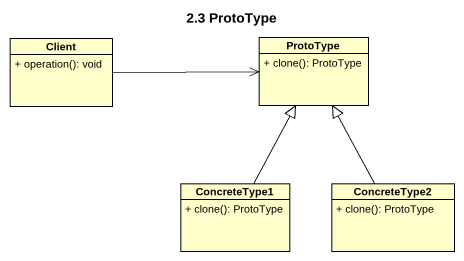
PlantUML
@startuml
title 2.3 ProtoType
hide circle
hide empty members
skinparam classAttributeIconSize 0
class Client {
  + operation(): void
}
class ProtoType {
  + clone(): ProtoType
}
class ConcreteType1 {
  + clone(): ProtoType
}
class ConcreteType2 {
  + clone(): ProtoType
}
Client -right-> ProtoType
ConcreteType1 -up-|> ProtoType
ConcreteType2 -up-|> ProtoType
@enduml
